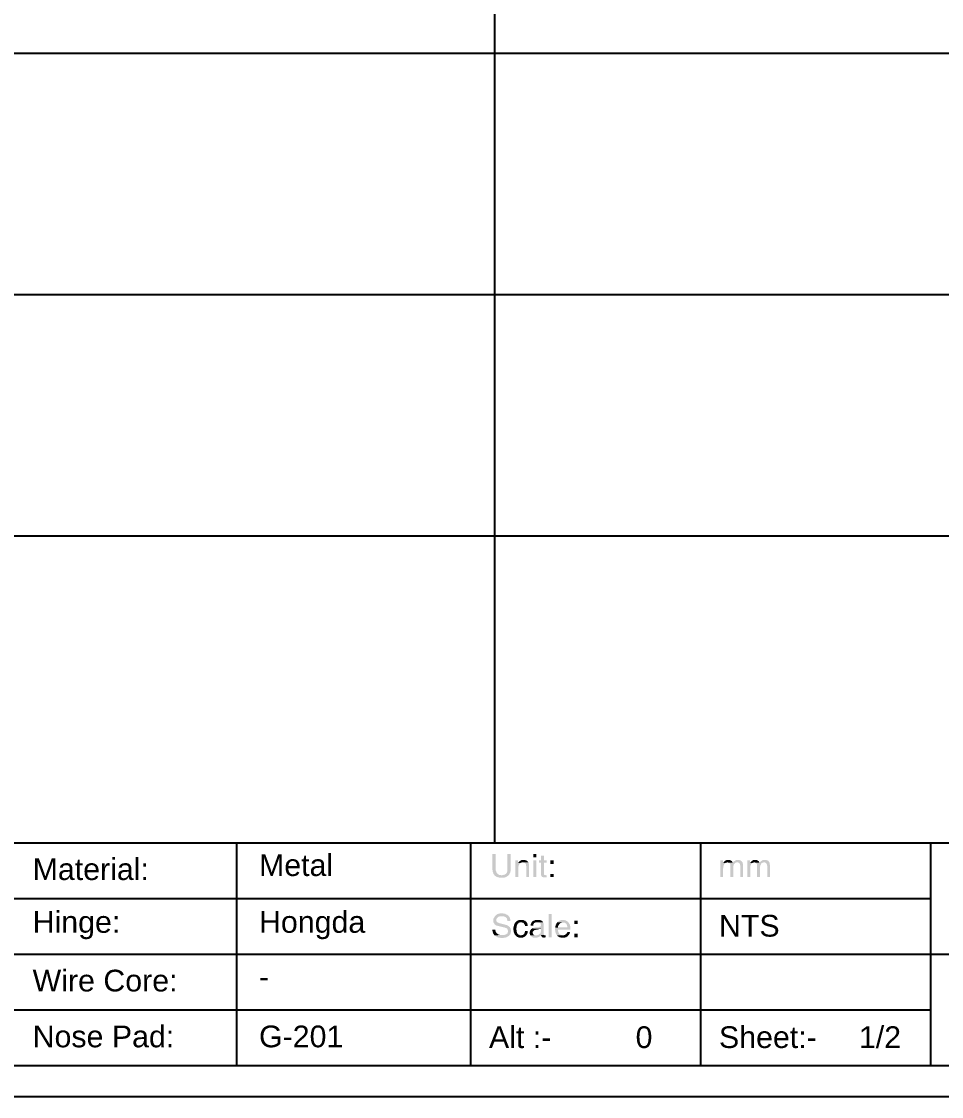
# Model space of a CAD drawing. Header units: inches. Extents: x 3613 to 8393, y -2205 to -794.
# Drawn here: x 3803.3 to 3930.4, y -1185.6 to -1037.1 of the extents above; entities that cross this region are included whole.
import ezdxf

# ---------------------------------------------------------------- set-up
doc = ezdxf.new("R2010")
doc.units = ezdxf.units.IN
doc.header["$MEASUREMENT"] = 0
doc.styles.get("Standard").update_dxf_attribs({"font": 'arial.ttf'})

msp = doc.modelspace()

# ---------------------------------------------------------------- hatches: boundary and pattern name
at = {"transparency": 33554559}
for points in [[(3868.805, -1152.141), (3868.353, -1152.141), (3868.353, -1154.352), (3868.398, -1154.443), (3868.398, -1154.623), (3868.444, -1154.713), (3868.489, -1154.804), (3868.489, -1154.894), (3868.534, -1154.939), (3868.579, -1154.984), (3868.624, -1155.074), (3869.617, -1155.074), (3869.527, -1155.074), (3869.437, -1155.029), (3869.256, -1155.029), (3869.211, -1154.984), (3869.121, -1154.939), (3869.075, -1154.894), (3869.03, -1154.849), (3868.985, -1154.804), (3868.94, -1154.758), (3868.895, -1154.668), (3868.895, -1154.623), (3868.85, -1154.533), (3868.805, -1154.443), (3868.805, -1154.172)], [(3870.881, -1152.141), (3870.429, -1152.141), (3870.429, -1154.172), (3870.429, -1154.488), (3870.384, -1154.578), (3870.384, -1154.623), (3870.339, -1154.713), (3870.294, -1154.758), (3870.249, -1154.849), (3870.204, -1154.894), (3870.114, -1154.939), (3870.068, -1154.984), (3869.978, -1154.984), (3869.888, -1155.029), (3869.798, -1155.029), (3869.707, -1155.074), (3868.624, -1155.074), (3868.669, -1155.12), (3868.714, -1155.165), (3868.805, -1155.21), (3868.85, -1155.255), (3868.94, -1155.3), (3868.985, -1155.345), (3869.075, -1155.345), (3869.166, -1155.39), (3869.256, -1155.39), (3869.346, -1155.435), (3869.978, -1155.435), (3870.068, -1155.39), (3870.159, -1155.345), (3870.204, -1155.345), (3870.294, -1155.3), (3870.339, -1155.255), (3870.429, -1155.21), (3870.475, -1155.165), (3870.565, -1155.12), (3870.565, -1155.074), (3870.655, -1155.029), (3870.7, -1154.939), (3870.745, -1154.894), (3870.745, -1154.804), (3870.79, -1154.713), (3870.836, -1154.668), (3870.836, -1154.578), (3870.881, -1154.488), (3870.881, -1154.172)], [(3874.401, -1152.592), (3874.401, -1152.141), (3873.995, -1152.141), (3873.995, -1152.592)], [(3871.874, -1153.043), (3871.513, -1153.043), (3871.513, -1155.345), (3871.919, -1155.345), (3871.919, -1154.127), (3871.919, -1153.901), (3871.964, -1153.811), (3871.964, -1153.72), (3872.009, -1153.675), (3872.054, -1153.585), (3872.099, -1153.54), (3872.099, -1153.54), (3872.144, -1153.45), (3872.19, -1153.405), (3871.874, -1153.359)], [(3872.596, -1152.953), (3872.506, -1152.953), (3872.415, -1152.998), (3872.325, -1152.998), (3872.235, -1153.043), (3872.19, -1153.089), (3872.099, -1153.134), (3872.054, -1153.179), (3871.964, -1153.269), (3871.874, -1153.359), (3872.19, -1153.405), (3872.28, -1153.359), (3872.37, -1153.359), (3872.415, -1153.314), (3873.318, -1153.314), (3873.273, -1153.224), (3873.228, -1153.179), (3873.182, -1153.134), (3873.137, -1153.089), (3873.047, -1153.043), (3872.957, -1153.043), (3872.912, -1152.998), (3872.821, -1152.998), (3872.731, -1152.953)], [(3873.318, -1153.314), (3872.506, -1153.314), (3872.596, -1153.314), (3872.686, -1153.359), (3872.776, -1153.359), (3872.867, -1153.405), (3872.912, -1153.45), (3872.912, -1153.495), (3872.957, -1153.54), (3873.002, -1153.585), (3873.002, -1153.811), (3873.047, -1153.901), (3873.047, -1155.345), (3873.408, -1155.345), (3873.408, -1153.54), (3873.363, -1153.45), (3873.363, -1153.359)], [(3874.401, -1155.345), (3874.401, -1153.043), (3873.995, -1153.043), (3873.995, -1155.345)], [(3875.484, -1152.366), (3875.078, -1152.366), (3875.078, -1153.043), (3874.762, -1153.043), (3874.762, -1153.359), (3875.078, -1153.359), (3875.078, -1155.074), (3875.123, -1155.165), (3875.168, -1155.21), (3875.168, -1155.255), (3875.213, -1155.3), (3875.259, -1155.345), (3875.349, -1155.345), (3875.439, -1155.39), (3875.71, -1155.39), (3875.845, -1155.345), (3875.845, -1155.074), (3875.71, -1155.074), (3875.62, -1155.029), (3875.529, -1155.029), (3875.484, -1154.984), (3875.484, -1153.359), (3875.845, -1153.359), (3875.845, -1153.043), (3875.484, -1153.043)], [(3876.793, -1153.54), (3876.793, -1153.043), (3876.342, -1153.043), (3876.342, -1153.54)], [(3900.217, -1153.043), (3899.856, -1153.043), (3899.856, -1155.345), (3900.217, -1155.345), (3900.217, -1154.127), (3900.262, -1154.036), (3900.262, -1153.856), (3900.307, -1153.766), (3900.307, -1153.675), (3900.352, -1153.585), (3900.397, -1153.54), (3900.442, -1153.495), (3900.533, -1153.405), (3900.217, -1153.359)], [(3900.939, -1152.953), (3900.803, -1152.953), (3900.713, -1152.998), (3900.668, -1152.998), (3900.578, -1153.043), (3900.487, -1153.089), (3900.442, -1153.134), (3900.352, -1153.224), (3900.307, -1153.269), (3900.217, -1153.359), (3900.533, -1153.405), (3900.578, -1153.359), (3900.668, -1153.359), (3900.758, -1153.314), (3900.849, -1153.314), (3901.525, -1153.269), (3901.48, -1153.224), (3901.435, -1153.134), (3901.39, -1153.134), (3901.345, -1153.089), (3901.255, -1153.043), (3901.21, -1152.998), (3901.119, -1152.998), (3901.029, -1152.953)], [(3901.525, -1153.269), (3900.849, -1153.314), (3900.894, -1153.314), (3900.984, -1153.359), (3901.571, -1153.314)], [(3902.202, -1152.953), (3902.112, -1152.953), (3902.067, -1152.998), (3901.977, -1152.998), (3901.887, -1153.043), (3901.841, -1153.089), (3901.751, -1153.134), (3901.661, -1153.179), (3901.616, -1153.269), (3901.571, -1153.314), (3900.984, -1153.359), (3901.074, -1153.359), (3901.119, -1153.45), (3901.119, -1153.45), (3901.164, -1153.495), (3901.21, -1153.585), (3901.21, -1155.345), (3901.616, -1155.345), (3901.616, -1153.811), (3901.661, -1153.72), (3901.661, -1153.63), (3901.706, -1153.585), (3901.751, -1153.495), (3901.796, -1153.495), (3901.841, -1153.405), (3901.932, -1153.359), (3901.977, -1153.359), (3902.067, -1153.314), (3902.157, -1153.314), (3902.879, -1153.269), (3902.834, -1153.224), (3902.789, -1153.179), (3902.789, -1153.134), (3902.699, -1153.089), (3902.654, -1153.043), (3902.564, -1153.043), (3902.518, -1152.998), (3902.428, -1152.998), (3902.338, -1152.953)], [(3902.879, -1153.269), (3902.157, -1153.314), (3902.293, -1153.314), (3902.338, -1153.359), (3902.428, -1153.405), (3902.473, -1153.45), (3902.518, -1153.495), (3902.564, -1153.585), (3902.564, -1153.675), (3902.609, -1153.766), (3902.609, -1155.345), (3902.97, -1155.345), (3902.97, -1153.72), (3902.97, -1153.54), (3902.925, -1153.45), (3902.925, -1153.359)], [(3903.918, -1153.043), (3903.556, -1153.043), (3903.556, -1155.345), (3903.963, -1155.345), (3903.963, -1153.856), (3904.008, -1153.766), (3904.053, -1153.675), (3904.053, -1153.585), (3904.098, -1153.54), (3904.188, -1153.495), (3904.233, -1153.405), (3903.918, -1153.359)], [(3904.64, -1152.953), (3904.504, -1152.953), (3904.459, -1152.998), (3904.369, -1152.998), (3904.279, -1153.043), (3904.233, -1153.089), (3904.143, -1153.134), (3904.053, -1153.224), (3904.008, -1153.269), (3903.918, -1153.359), (3904.233, -1153.405), (3904.324, -1153.359), (3904.369, -1153.359), (3904.459, -1153.314), (3904.549, -1153.314), (3905.226, -1153.269), (3905.181, -1153.224), (3905.136, -1153.134), (3905.136, -1153.134), (3905.046, -1153.089), (3905.001, -1153.043), (3904.91, -1152.998), (3904.82, -1152.998), (3904.73, -1152.953)], [(3905.226, -1153.269), (3904.549, -1153.314), (3904.594, -1153.314), (3904.685, -1153.359), (3905.271, -1153.314)], [(3905.948, -1152.953), (3905.858, -1152.953), (3905.768, -1152.998), (3905.678, -1152.998), (3905.587, -1153.043), (3905.542, -1153.089), (3905.452, -1153.134), (3905.407, -1153.179), (3905.317, -1153.269), (3905.271, -1153.314), (3904.685, -1153.359), (3904.775, -1153.359), (3904.82, -1153.45), (3904.82, -1153.45), (3904.865, -1153.495), (3904.91, -1153.585), (3904.91, -1155.345), (3905.317, -1155.345), (3905.317, -1153.901), (3905.362, -1153.811), (3905.362, -1153.72), (3905.407, -1153.63), (3905.452, -1153.585), (3905.452, -1153.495), (3905.497, -1153.495), (3905.542, -1153.405), (3905.633, -1153.359), (3905.723, -1153.359), (3905.768, -1153.314), (3905.858, -1153.314), (3906.58, -1153.269), (3906.535, -1153.224), (3906.49, -1153.179), (3906.49, -1153.134), (3906.445, -1153.089), (3906.355, -1153.043), (3906.31, -1153.043), (3906.219, -1152.998), (3906.129, -1152.998), (3906.039, -1152.953)], [(3906.58, -1153.269), (3905.858, -1153.314), (3905.994, -1153.314), (3906.084, -1153.359), (3906.129, -1153.405), (3906.174, -1153.45), (3906.219, -1153.495), (3906.264, -1153.585), (3906.264, -1153.675), (3906.31, -1153.766), (3906.31, -1155.345), (3906.716, -1155.345), (3906.716, -1153.72), (3906.716, -1153.72), (3906.671, -1153.63), (3906.671, -1153.45), (3906.625, -1153.359)], [(3876.793, -1155.345), (3876.793, -1154.894), (3876.342, -1154.894), (3876.342, -1155.345)], [(3868.714, -1160.716), (3868.669, -1160.761), (3868.624, -1160.851), (3868.579, -1160.942), (3868.534, -1160.987), (3868.489, -1161.077), (3868.489, -1161.573), (3868.534, -1161.664), (3868.579, -1161.709), (3868.624, -1161.799), (3868.669, -1161.844), (3868.669, -1161.889), (3868.76, -1161.935), (3868.805, -1161.98), (3868.895, -1162.025), (3868.985, -1162.025), (3869.075, -1162.07), (3869.166, -1162.115), (3869.256, -1162.115), (3869.798, -1162.25), (3869.888, -1162.296), (3870.023, -1162.296), (3870.114, -1162.341), (3870.204, -1162.386), (3870.249, -1162.386), (3870.339, -1162.431), (3870.384, -1162.476), (3870.384, -1162.476), (3870.429, -1162.566), (3870.475, -1162.611), (3870.475, -1162.702), (3870.52, -1162.792), (3870.52, -1162.882), (3870.475, -1162.927), (3870.475, -1163.018), (3870.429, -1163.108), (3870.339, -1163.153), (3870.294, -1163.198), (3870.294, -1163.198), (3870.204, -1163.243), (3870.159, -1163.288), (3870.068, -1163.288), (3869.978, -1163.334), (3869.707, -1163.334), (3868.624, -1163.379), (3868.714, -1163.424), (3868.76, -1163.469), (3868.85, -1163.514), (3868.895, -1163.559), (3868.985, -1163.604), (3869.03, -1163.65), (3869.121, -1163.65), (3869.211, -1163.695), (3869.391, -1163.695), (3869.482, -1163.74), (3869.888, -1163.74), (3869.978, -1163.695), (3870.159, -1163.695), (3870.204, -1163.65), (3870.294, -1163.65), (3870.384, -1163.604), (3870.429, -1163.559), (3870.52, -1163.514), (3870.565, -1163.469), (3870.61, -1163.469), (3870.655, -1163.424), (3870.7, -1163.334), (3870.79, -1163.288), (3870.836, -1163.198), (3870.836, -1163.153), (3870.881, -1163.063), (3870.881, -1162.973), (3870.926, -1162.882), (3870.926, -1162.657), (3870.881, -1162.566), (3870.881, -1162.476), (3870.836, -1162.386), (3870.79, -1162.341), (3870.79, -1162.25), (3870.7, -1162.205), (3870.7, -1162.205), (3870.655, -1162.16), (3870.61, -1162.115), (3870.52, -1162.07), (3870.475, -1162.025), (3870.384, -1161.98), (3870.294, -1161.935), (3870.204, -1161.935), (3870.068, -1161.889), (3869.527, -1161.754), (3869.527, -1161.754), (3869.391, -1161.709), (3869.301, -1161.709), (3869.211, -1161.664), (3869.121, -1161.619), (3869.075, -1161.619), (3869.03, -1161.573), (3868.985, -1161.528), (3868.94, -1161.483), (3868.895, -1161.393), (3868.895, -1161.167), (3868.94, -1161.077), (3868.985, -1160.987), (3869.03, -1160.942), (3869.075, -1160.896), (3869.121, -1160.851), (3869.166, -1160.806), (3869.256, -1160.806), (3869.346, -1160.761), (3869.617, -1160.761)], [(3869.617, -1160.355), (3869.391, -1160.355), (3869.301, -1160.4), (3869.211, -1160.4), (3869.121, -1160.445), (3869.075, -1160.445), (3868.985, -1160.49), (3868.94, -1160.535), (3868.85, -1160.581), (3868.805, -1160.626), (3868.76, -1160.671), (3868.714, -1160.716), (3869.617, -1160.761), (3869.888, -1160.761), (3869.978, -1160.806), (3870.068, -1160.806), (3870.114, -1160.851), (3870.204, -1160.896), (3870.204, -1160.942), (3870.294, -1160.987), (3870.339, -1161.032), (3870.384, -1161.122), (3870.384, -1161.212), (3870.429, -1161.303), (3870.429, -1161.393), (3870.836, -1161.393), (3870.836, -1161.212), (3870.79, -1161.122), (3870.79, -1161.032), (3870.745, -1160.942), (3870.7, -1160.896), (3870.655, -1160.806), (3870.61, -1160.761), (3870.565, -1160.671), (3870.475, -1160.626), (3870.475, -1160.626), (3870.384, -1160.535), (3870.339, -1160.535), (3870.249, -1160.49), (3870.159, -1160.445), (3870.114, -1160.4), (3869.933, -1160.4), (3869.843, -1160.355), (3869.752, -1160.355)], [(3872.325, -1161.258), (3872.054, -1161.258), (3871.964, -1161.303), (3871.874, -1161.348), (3871.783, -1161.348), (3871.738, -1161.393), (3871.648, -1161.483), (3871.603, -1161.528), (3871.558, -1161.573), (3872.37, -1161.573), (3872.46, -1161.619), (3872.551, -1161.619), (3872.641, -1161.664), (3872.686, -1161.709), (3872.731, -1161.799), (3872.776, -1161.844), (3872.821, -1161.935), (3872.867, -1162.025), (3872.867, -1162.115), (3873.228, -1162.115), (3873.228, -1161.889), (3873.182, -1161.844), (3873.182, -1161.754), (3873.137, -1161.664), (3873.092, -1161.619), (3873.047, -1161.528), (3872.957, -1161.483), (3872.957, -1161.438), (3872.912, -1161.393), (3872.821, -1161.348), (3872.731, -1161.348), (3872.686, -1161.303), (3872.596, -1161.258), (3872.415, -1161.258)], [(3874.582, -1161.258), (3874.266, -1161.258), (3874.175, -1161.303), (3874.085, -1161.348), (3874.04, -1161.348), (3873.95, -1161.393), (3873.905, -1161.438), (3873.859, -1161.483), (3873.814, -1161.528), (3873.769, -1161.573), (3873.724, -1161.664), (3873.679, -1161.754), (3873.634, -1161.844), (3873.634, -1162.025), (3873.995, -1162.025), (3873.995, -1161.889), (3874.04, -1161.799), (3874.085, -1161.754), (3874.13, -1161.664), (3874.175, -1161.664), (3874.266, -1161.619), (3874.356, -1161.573), (3875.349, -1161.573), (3875.304, -1161.483), (3875.213, -1161.438), (3875.168, -1161.393), (3875.123, -1161.348), (3875.033, -1161.303), (3874.988, -1161.303), (3874.898, -1161.258), (3874.672, -1161.258)], [(3876.116, -1163.65), (3876.116, -1160.445), (3876.522, -1160.445), (3876.522, -1163.65)], [(3878.102, -1161.258), (3877.876, -1161.258), (3877.786, -1161.303), (3877.696, -1161.303), (3877.605, -1161.348), (3877.56, -1161.393), (3877.47, -1161.438), (3877.425, -1161.483), (3877.335, -1161.528), (3877.29, -1161.573), (3878.102, -1161.619), (3878.282, -1161.619), (3878.373, -1161.664), (3878.418, -1161.709), (3878.508, -1161.754), (3878.553, -1161.799), (3878.553, -1161.799), (3878.598, -1161.889), (3878.643, -1161.935), (3878.643, -1162.025), (3878.689, -1162.115), (3878.689, -1162.296), (3877.425, -1162.296), (3877.019, -1162.341), (3877.019, -1162.431), (3876.974, -1162.521), (3876.974, -1162.611), (3877.019, -1162.702), (3877.019, -1162.882), (3877.064, -1162.973), (3877.064, -1163.063), (3877.109, -1163.108), (3877.154, -1163.198), (3877.199, -1163.288), (3877.244, -1163.334), (3877.29, -1163.379), (3878.102, -1163.379), (3878.012, -1163.379), (3877.921, -1163.334), (3877.831, -1163.334), (3877.741, -1163.288), (3877.696, -1163.243), (3877.605, -1163.198), (3877.56, -1163.153), (3877.56, -1163.108), (3877.515, -1163.063), (3877.47, -1162.973), (3877.47, -1162.927), (3877.425, -1162.837), (3877.425, -1162.611), (3879.095, -1162.611), (3879.095, -1162.115), (3879.05, -1162.025), (3879.05, -1161.935), (3879.005, -1161.844), (3878.959, -1161.799), (3878.914, -1161.709), (3878.869, -1161.664), (3878.824, -1161.573), (3878.779, -1161.528), (3878.734, -1161.483), (3878.643, -1161.438), (3878.598, -1161.393), (3878.508, -1161.348), (3878.463, -1161.303), (3878.373, -1161.303), (3878.282, -1161.258), (3878.192, -1161.258)], [(3868.76, -1162.611), (3868.353, -1162.611), (3868.353, -1162.792), (3868.398, -1162.882), (3868.398, -1162.973), (3868.444, -1163.018), (3868.444, -1163.108), (3868.489, -1163.198), (3868.534, -1163.243), (3868.579, -1163.334), (3868.624, -1163.379), (3869.707, -1163.334), (3869.391, -1163.334), (3869.301, -1163.288), (3869.211, -1163.288), (3869.166, -1163.243), (3869.075, -1163.198), (3869.03, -1163.153), (3868.985, -1163.153), (3868.94, -1163.108), (3868.895, -1163.018), (3868.85, -1162.973), (3868.805, -1162.882), (3868.805, -1162.792), (3868.76, -1162.702)], [(3871.558, -1161.573), (3871.467, -1161.664), (3871.422, -1161.709), (3871.422, -1161.799), (3871.377, -1161.844), (3871.332, -1161.935), (3871.332, -1162.025), (3871.287, -1162.115), (3871.287, -1162.205), (3871.242, -1162.296), (3871.242, -1162.657), (3871.287, -1162.747), (3871.287, -1162.927), (3871.332, -1163.018), (3871.377, -1163.108), (3871.377, -1163.198), (3871.422, -1163.243), (3871.467, -1163.334), (3871.513, -1163.379), (3872.28, -1163.379), (3872.144, -1163.379), (3872.099, -1163.334), (3872.009, -1163.288), (3871.919, -1163.288), (3871.874, -1163.198), (3871.829, -1163.153), (3871.783, -1163.108), (3871.738, -1163.018), (3871.738, -1162.973), (3871.693, -1162.882), (3871.693, -1162.702), (3871.648, -1162.566), (3871.648, -1162.386), (3871.693, -1162.296), (3871.693, -1162.115), (3871.738, -1162.025), (3871.738, -1161.935), (3871.783, -1161.889), (3871.829, -1161.844), (3871.829, -1161.799), (3871.919, -1161.754), (3871.964, -1161.664), (3872.054, -1161.619), (3872.099, -1161.619), (3872.19, -1161.573), (3872.28, -1161.573)], [(3873.814, -1162.431), (3873.769, -1162.476), (3873.679, -1162.521), (3873.679, -1162.566), (3873.634, -1162.611), (3873.589, -1162.702), (3873.544, -1162.747), (3873.544, -1162.837), (3873.498, -1162.927), (3873.498, -1163.153), (3873.544, -1163.243), (3873.544, -1163.334), (3873.589, -1163.379), (3874.311, -1163.379), (3874.175, -1163.379), (3874.085, -1163.334), (3874.04, -1163.288), (3873.995, -1163.243), (3873.95, -1163.153), (3873.905, -1163.063), (3873.905, -1162.927), (3873.95, -1162.837), (3873.995, -1162.792), (3874.04, -1162.747), (3874.085, -1162.702), (3874.175, -1162.657), (3874.266, -1162.657), (3874.356, -1162.611), (3874.446, -1162.611), (3874.807, -1162.521), (3874.988, -1162.521), (3875.078, -1162.476)], [(3875.349, -1161.573), (3874.536, -1161.573), (3874.717, -1161.573), (3874.762, -1161.619), (3874.852, -1161.619), (3874.943, -1161.664), (3874.988, -1161.709), (3875.033, -1161.799), (3875.033, -1161.889), (3875.078, -1161.98), (3875.078, -1161.98), (3875.033, -1162.07), (3875.033, -1162.115), (3874.988, -1162.16), (3874.898, -1162.205), (3874.852, -1162.205), (3874.762, -1162.25), (3874.266, -1162.296), (3874.13, -1162.341), (3874.04, -1162.341), (3873.95, -1162.386), (3873.905, -1162.386), (3873.814, -1162.431), (3875.078, -1162.476), (3875.078, -1162.792), (3875.033, -1162.882), (3875.033, -1163.018), (3874.988, -1163.108), (3874.898, -1163.153), (3874.852, -1163.198), (3874.807, -1163.243), (3874.762, -1163.288), (3874.672, -1163.334), (3874.582, -1163.334), (3874.491, -1163.379), (3873.589, -1163.379), (3873.634, -1163.469), (3873.724, -1163.514), (3873.769, -1163.559), (3873.814, -1163.604), (3873.905, -1163.65), (3873.995, -1163.695), (3874.536, -1163.695), (3874.582, -1163.65), (3874.672, -1163.65), (3874.762, -1163.604), (3874.852, -1163.559), (3874.898, -1163.514), (3874.988, -1163.424), (3874.988, -1163.424), (3875.078, -1163.334), (3875.484, -1163.334), (3875.439, -1163.243), (3875.439, -1161.799), (3875.394, -1161.709), (3875.394, -1161.619)], [(3877.29, -1161.573), (3877.29, -1161.619), (3877.199, -1161.709), (3877.199, -1161.754), (3877.154, -1161.844), (3877.109, -1161.889), (3877.064, -1161.98), (3877.064, -1162.07), (3877.019, -1162.16), (3877.019, -1162.341), (3877.425, -1162.296), (3877.425, -1162.115), (3877.47, -1162.025), (3877.515, -1161.98), (3877.56, -1161.889), (3877.605, -1161.844), (3877.605, -1161.799), (3877.696, -1161.754), (3877.741, -1161.664), (3877.831, -1161.664), (3877.921, -1161.619), (3878.102, -1161.619)], [(3880.133, -1161.799), (3880.133, -1161.348), (3879.682, -1161.348), (3879.682, -1161.799)], [(3873.228, -1162.792), (3872.867, -1162.792), (3872.867, -1162.837), (3872.821, -1162.927), (3872.821, -1163.018), (3872.776, -1163.108), (3872.731, -1163.153), (3872.686, -1163.243), (3872.596, -1163.288), (3872.551, -1163.334), (3872.46, -1163.334), (3872.37, -1163.379), (3871.513, -1163.379), (3871.558, -1163.424), (3871.648, -1163.469), (3871.693, -1163.559), (3871.783, -1163.604), (3871.829, -1163.604), (3871.919, -1163.65), (3872.009, -1163.695), (3872.551, -1163.695), (3872.641, -1163.65), (3872.731, -1163.604), (3872.821, -1163.559), (3872.867, -1163.514), (3872.912, -1163.469), (3872.957, -1163.424), (3873.002, -1163.379), (3873.047, -1163.334), (3873.092, -1163.243), (3873.137, -1163.153), (3873.182, -1163.108), (3873.228, -1163.018), (3873.228, -1162.927)], [(3875.484, -1163.334), (3875.078, -1163.334), (3875.078, -1163.424), (3875.574, -1163.379), (3875.574, -1163.379)], [(3875.71, -1163.379), (3875.574, -1163.379), (3875.078, -1163.424), (3875.123, -1163.514), (3875.168, -1163.559), (3875.168, -1163.559), (3875.213, -1163.65), (3875.304, -1163.65), (3875.394, -1163.695), (3875.574, -1163.695), (3875.62, -1163.65), (3875.71, -1163.65)], [(3879.095, -1162.927), (3878.689, -1162.927), (3878.689, -1162.973), (3878.643, -1163.063), (3878.598, -1163.108), (3878.553, -1163.198), (3878.463, -1163.243), (3878.418, -1163.288), (3878.328, -1163.334), (3878.282, -1163.334), (3878.192, -1163.379), (3877.29, -1163.379), (3877.335, -1163.469), (3877.38, -1163.514), (3877.47, -1163.559), (3877.515, -1163.604), (3877.605, -1163.65), (3877.696, -1163.65), (3877.786, -1163.695), (3878.373, -1163.695), (3878.418, -1163.65), (3878.508, -1163.65), (3878.598, -1163.604), (3878.643, -1163.559), (3878.734, -1163.514), (3878.779, -1163.469), (3878.824, -1163.379), (3878.914, -1163.334), (3878.959, -1163.243), (3879.005, -1163.198), (3879.005, -1163.108), (3879.05, -1163.018)], [(3880.133, -1163.65), (3880.133, -1163.153), (3879.682, -1163.153), (3879.682, -1163.65)]]:
    msp.add_hatch(color=256, dxfattribs=at).paths.add_polyline_path(points)

# ---------------------------------------------------------------- linework, layer by layer
for p, q in [((3868.628, -894.646), (3868.628, -1150.606)), ((3632.745, -1041.506), (4029.183, -1041.506)), ((3632.745, -1074.848), (4029.183, -1074.848)), ((3632.745, -1108.189), (4029.183, -1108.189)), ((3619.928, -1181.386), (4029.183, -1181.386))]:
    msp.add_line(p, q)
msp.add_lwpolyline([(4033.221, -1185.646), (4033.221, -888.646), (3613.221, -888.646), (3613.221, -1185.646)], close=True)
for points in [[(3632.745, -1150.606), (4029.183, -1150.606)], [(3833.015, -1150.606), (3833.015, -1181.386)], [(3865.329, -1150.606), (3865.329, -1181.386)], [(3897.103, -1150.606), (3897.103, -1181.386)], [(3928.876, -1150.606), (3928.876, -1181.386)], [(3632.745, -1158.279), (3928.876, -1158.279)], [(3632.745, -1165.996), (3981.816, -1165.996)], [(3632.745, -1173.669), (3928.876, -1173.669)]]:
    msp.add_lwpolyline(points)

# ---------------------------------------------------------------- texts
at = {"width": 34.34827, "attachment_point": 5}
for s, insert, char_height in [('\\pxql;Metal ', (3853.279, -1153.709), 2.99966), ('\\pxql;Material:', (3822.003, -1154.264), 2.99966), ('\\pxql;Hinge:', (3822.003, -1161.981), 2.99966), ('\\pxql;Hongda', (3853.279, -1161.981), 2.99966), ('\\pxql;NTS', (3916.82, -1162.081), 2.9997), ('\\pxql; Wire Core:', (3820.835, -1169.654), 2.99966), ('\\pxql;-', (3853.279, -1169.099), 2.9997), ('\\pxql;Nose Pad:', (3822.003, -1177.371), 2.99966), ('\\pxql;G-201', (3853.279, -1177.371), 2.99966), ('\\pxql;Alt :-          0', (3885.046, -1177.471), 2.99966), ('\\pxql;Sheet:-     1/2', (3916.82, -1177.471), 2.99966)]:
    msp.add_mtext(s, dxfattribs=dict(at, insert=insert, char_height=char_height))

doc.saveas('drawing.dxf')
